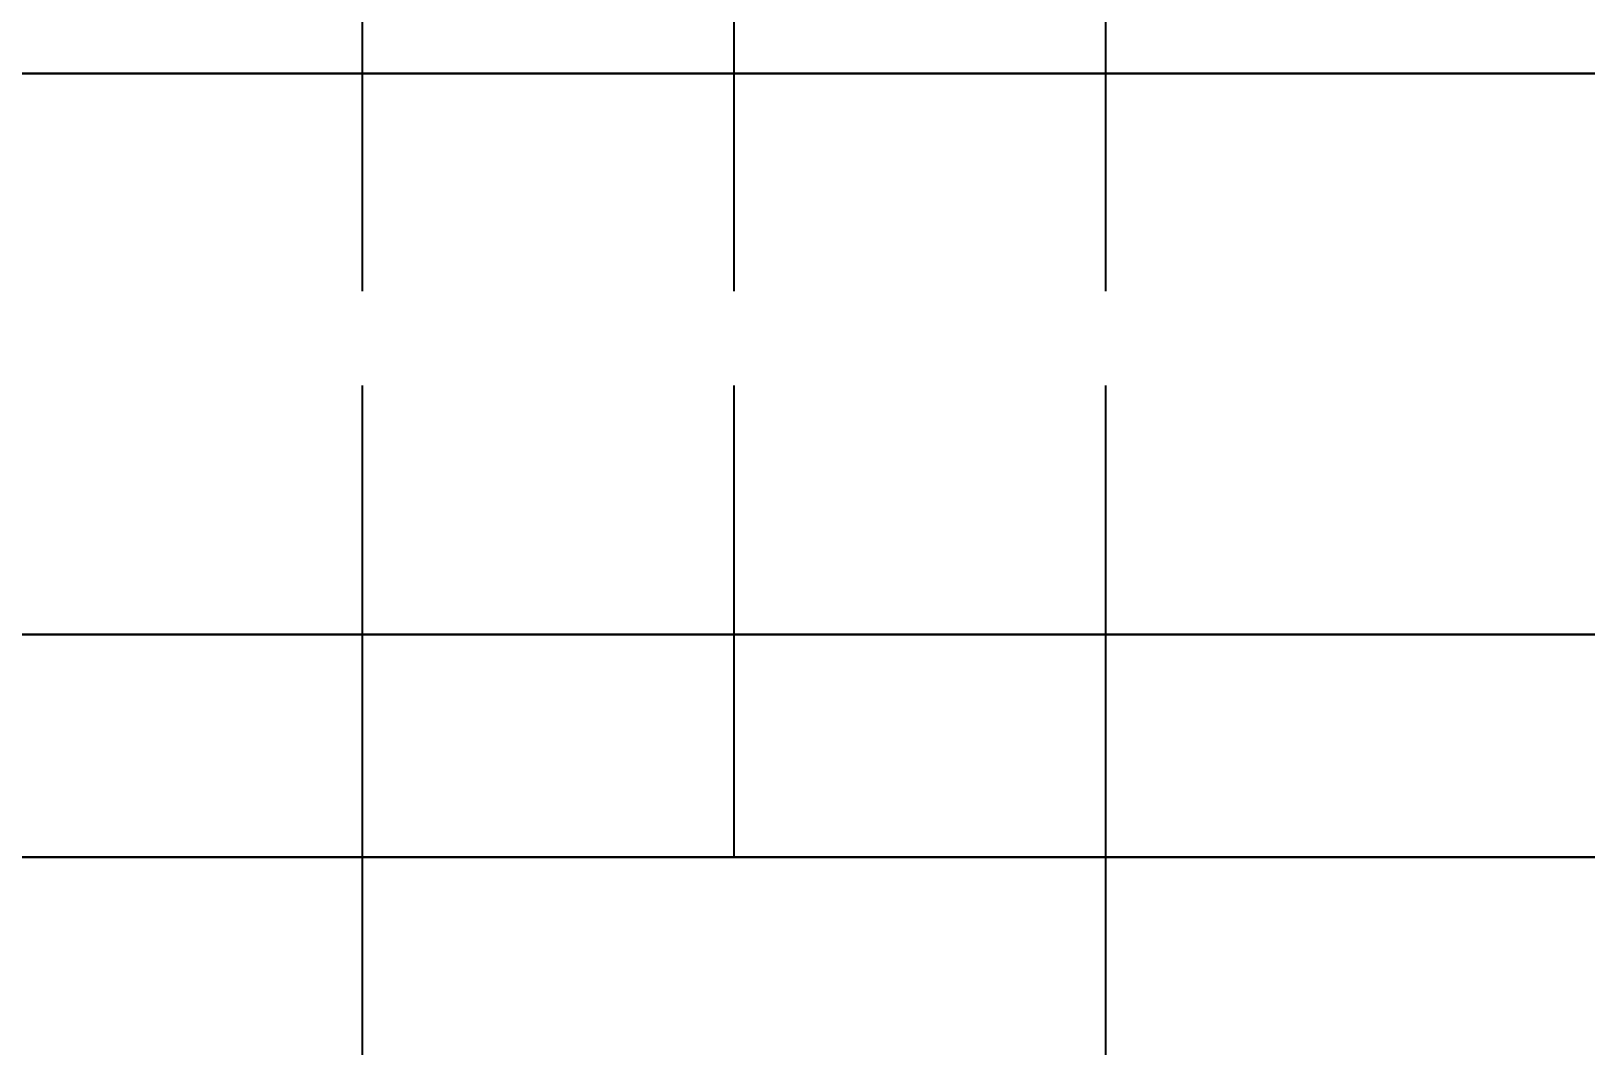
# Model space of a CAD drawing. Header units: millimetres. Extents: x -9 to 221, y -53 to 198.
# Drawn here: x 138.083 to 142.266, y -22.818 to -20.086 of the extents above; entities that cross this region are included whole.
import ezdxf

# ---------------------------------------------------------------- set-up
doc = ezdxf.new("R2010")
doc.units = ezdxf.units.MM
doc.linetypes.add('DASHED', pattern=[1.524, 1.27, -0.254])
for name, color, linetype in [('DIMS', 3, 'CONTINUOUS'), ('HIDDEN', 8, 'DASHED'), ('VISIBLE', 7, 'CONTINUOUS')]:
    doc.layers.add(name, color=color, linetype=linetype)
doc.styles.add('OpenSansCondensed-Light', font='OpenSansCondensed-Light.ttf')
doc.dimstyles.new('EZDXF', dxfattribs={"dimtxt": 0.25, "dimasz": 0.175, "dimexe": 0.375, "dimexo": 0.125, "dimgap": 0.1, "dimtad": 1, "dimlfac": 100, "dimzin": 12, "dimdsep": 46, "dimtxsty": 'OpenSansCondensed-Light', "dimblk": 'ARCHTICK', "dimcen": 2.5, "dimazin": 3, "dimtfac": 0.5, "dimtmove": 2, "dimatfit": 3})

# ---------------------------------------------------------------- blocks, each defined once
blk = doc.blocks.new('_ARCHTICK')
at = {"color": 0, "linetype": 'BYBLOCK', "const_width": 0.15}
blk.add_lwpolyline([(-0.5, -0.5), (0.5, 0.5)], dxfattribs=at)

msp = doc.modelspace()

# ---------------------------------------------------------------- linework, layer by layer
at = {"layer": 'HIDDEN'}
for points in [[(138.975, -22.31), (138.975, -15.4)], [(140.975, -22.31), (140.975, -15.4)], [(138.975, -22.31), (138.975, -20.01)], [(139.975, -22.31), (139.975, -20.01)], [(140.975, -22.31), (140.975, -20.01)], [(94.875, -20.2), (200.375, -20.2)], [(138.03056, -20.2), (138.10992, -20.2), (138.18929, -20.2), (138.26865, -20.2), (138.34802, -20.2), (138.42738, -20.2), (138.50675, -20.2), (138.58611, -20.2), (138.66548, -20.2), (138.74484, -20.2), (138.82421, -20.2), (138.90357, -20.2), (138.98294, -20.2), (139.0623, -20.2), (139.14167, -20.2), (139.22103, -20.2), (139.3004, -20.2), (139.37976, -20.2), (139.45913, -20.2), (139.53849, -20.2), (139.61786, -20.2), (139.69722, -20.2), (139.77659, -20.2), (139.85595, -20.2), (139.93532, -20.2), (140.01468, -20.2), (140.09405, -20.2), (140.17341, -20.2), (140.25278, -20.2), (140.33214, -20.2), (140.41151, -20.2), (140.49087, -20.2), (140.57024, -20.2), (140.6496, -20.2), (140.72897, -20.2), (140.80833, -20.2), (140.8877, -20.2), (140.96706, -20.2), (141.04643, -20.2), (141.12579, -20.2), (141.20516, -20.2), (141.28452, -20.2), (141.36389, -20.2), (141.44325, -20.2), (141.52262, -20.2), (141.60198, -20.2), (141.68135, -20.2), (141.76071, -20.2), (141.84008, -20.2), (141.91944, -20.2), (141.99881, -20.2), (142.07817, -20.2), (142.15754, -20.2), (142.2369, -20.2), (142.31627, -20.2)], [(142.31627, -20.2), (142.2369, -20.2), (142.15754, -20.2), (142.07817, -20.2), (141.99881, -20.2), (141.91944, -20.2), (141.84008, -20.2), (141.76071, -20.2), (141.68135, -20.2), (141.60198, -20.2), (141.52262, -20.2), (141.44325, -20.2), (141.36389, -20.2), (141.28452, -20.2), (141.20516, -20.2), (141.12579, -20.2), (141.04643, -20.2), (140.96706, -20.2), (140.8877, -20.2), (140.80833, -20.2), (140.72897, -20.2), (140.6496, -20.2), (140.57024, -20.2), (140.49087, -20.2), (140.41151, -20.2), (140.33214, -20.2), (140.25278, -20.2), (140.17341, -20.2), (140.09405, -20.2), (140.01468, -20.2), (139.93532, -20.2), (139.85595, -20.2), (139.77659, -20.2), (139.69722, -20.2), (139.61786, -20.2), (139.53849, -20.2), (139.45913, -20.2), (139.37976, -20.2), (139.3004, -20.2), (139.22103, -20.2), (139.14167, -20.2), (139.0623, -20.2), (138.98294, -20.2), (138.90357, -20.2), (138.82421, -20.2), (138.74484, -20.2), (138.66548, -20.2), (138.58611, -20.2), (138.50675, -20.2), (138.42738, -20.2), (138.34802, -20.2), (138.26865, -20.2), (138.18929, -20.2), (138.10992, -20.2), (138.03056, -20.2)], [(94.875, -21.71), (200.375, -21.71)], [(142.34722, -21.71), (142.2504, -21.71), (142.15357, -21.71), (142.05675, -21.71), (141.95992, -21.71), (141.8631, -21.71), (141.76627, -21.71), (141.66944, -21.71), (141.57262, -21.71), (141.47579, -21.71), (141.37897, -21.71), (141.28214, -21.71), (141.18532, -21.71), (141.08849, -21.71), (140.99167, -21.71), (140.89484, -21.71), (140.79802, -21.71), (140.70119, -21.71), (140.60437, -21.71), (140.50754, -21.71), (140.41071, -21.71), (140.31389, -21.71), (140.21706, -21.71), (140.12024, -21.71), (140.02341, -21.71), (139.92659, -21.71), (139.82976, -21.71), (139.73294, -21.71), (139.63611, -21.71), (139.53929, -21.71), (139.44246, -21.71), (139.34563, -21.71), (139.24881, -21.71), (139.15198, -21.71), (139.05516, -21.71), (138.95833, -21.71), (138.86151, -21.71), (138.76468, -21.71), (138.66786, -21.71), (138.57103, -21.71), (138.47421, -21.71), (138.37738, -21.71), (138.28056, -21.71), (138.18373, -21.71), (138.0869, -21.71), (137.99008, -21.71)], [(138.03056, -21.71), (138.10992, -21.71), (138.18929, -21.71), (138.26865, -21.71), (138.34802, -21.71), (138.42738, -21.71), (138.50675, -21.71), (138.58611, -21.71), (138.66548, -21.71), (138.74484, -21.71), (138.82421, -21.71), (138.90357, -21.71), (138.98294, -21.71), (139.0623, -21.71), (139.14167, -21.71), (139.22103, -21.71), (139.3004, -21.71), (139.37976, -21.71), (139.45913, -21.71), (139.53849, -21.71), (139.61786, -21.71), (139.69722, -21.71), (139.77659, -21.71), (139.85595, -21.71), (139.93532, -21.71), (140.01468, -21.71), (140.09405, -21.71), (140.17341, -21.71), (140.25278, -21.71), (140.33214, -21.71), (140.41151, -21.71), (140.49087, -21.71), (140.57024, -21.71), (140.6496, -21.71), (140.72897, -21.71), (140.80833, -21.71), (140.8877, -21.71), (140.96706, -21.71), (141.04643, -21.71), (141.12579, -21.71), (141.20516, -21.71), (141.28452, -21.71), (141.36389, -21.71), (141.44325, -21.71), (141.52262, -21.71), (141.60198, -21.71), (141.68135, -21.71), (141.76071, -21.71), (141.84008, -21.71), (141.91944, -21.71), (141.99881, -21.71), (142.07817, -21.71), (142.15754, -21.71), (142.2369, -21.71), (142.31627, -21.71)], [(142.31627, -21.71), (142.2369, -21.71), (142.15754, -21.71), (142.07817, -21.71), (141.99881, -21.71), (141.91944, -21.71), (141.84008, -21.71), (141.76071, -21.71), (141.68135, -21.71), (141.60198, -21.71), (141.52262, -21.71), (141.44325, -21.71), (141.36389, -21.71), (141.28452, -21.71), (141.20516, -21.71), (141.12579, -21.71), (141.04643, -21.71), (140.96706, -21.71), (140.8877, -21.71), (140.80833, -21.71), (140.72897, -21.71), (140.6496, -21.71), (140.57024, -21.71), (140.49087, -21.71), (140.41151, -21.71), (140.33214, -21.71), (140.25278, -21.71), (140.17341, -21.71), (140.09405, -21.71), (140.01468, -21.71), (139.93532, -21.71), (139.85595, -21.71), (139.77659, -21.71), (139.69722, -21.71), (139.61786, -21.71), (139.53849, -21.71), (139.45913, -21.71), (139.37976, -21.71), (139.3004, -21.71), (139.22103, -21.71), (139.14167, -21.71), (139.0623, -21.71), (138.98294, -21.71), (138.90357, -21.71), (138.82421, -21.71), (138.74484, -21.71), (138.66548, -21.71), (138.58611, -21.71), (138.50675, -21.71), (138.42738, -21.71), (138.34802, -21.71), (138.26865, -21.71), (138.18929, -21.71), (138.10992, -21.71), (138.03056, -21.71)], [(142.31627, -21.71), (142.2369, -21.71), (142.15754, -21.71), (142.07817, -21.71), (141.99881, -21.71), (141.91944, -21.71), (141.84008, -21.71), (141.76071, -21.71), (141.68135, -21.71), (141.60198, -21.71), (141.52262, -21.71), (141.44325, -21.71), (141.36389, -21.71), (141.28452, -21.71), (141.20516, -21.71), (141.12579, -21.71), (141.04643, -21.71), (140.96706, -21.71), (140.8877, -21.71), (140.80833, -21.71), (140.72897, -21.71), (140.6496, -21.71), (140.57024, -21.71), (140.49087, -21.71), (140.41151, -21.71), (140.33214, -21.71), (140.25278, -21.71), (140.17341, -21.71), (140.09405, -21.71), (140.01468, -21.71), (139.93532, -21.71), (139.85595, -21.71), (139.77659, -21.71), (139.69722, -21.71), (139.61786, -21.71), (139.53849, -21.71), (139.45913, -21.71), (139.37976, -21.71), (139.3004, -21.71), (139.22103, -21.71), (139.14167, -21.71), (139.0623, -21.71), (138.98294, -21.71), (138.90357, -21.71), (138.82421, -21.71), (138.74484, -21.71), (138.66548, -21.71), (138.58611, -21.71), (138.50675, -21.71), (138.42738, -21.71), (138.34802, -21.71), (138.26865, -21.71), (138.18929, -21.71), (138.10992, -21.71), (138.03056, -21.71)], [(138.03849, -21.71), (138.0869, -21.71), (138.13532, -21.71), (138.18373, -21.71), (138.23214, -21.71), (138.28056, -21.71), (138.32897, -21.71), (138.37738, -21.71), (138.42579, -21.71), (138.47421, -21.71), (138.52262, -21.71), (138.57103, -21.71), (138.61944, -21.71), (138.66786, -21.71), (138.71627, -21.71), (138.76468, -21.71), (138.8131, -21.71), (138.86151, -21.71), (138.90992, -21.71), (138.95833, -21.71), (139.00675, -21.71), (139.05516, -21.71), (139.10357, -21.71), (139.15198, -21.71), (139.2004, -21.71), (139.24881, -21.71), (139.29722, -21.71), (139.34563, -21.71), (139.39405, -21.71), (139.44246, -21.71), (139.49087, -21.71), (139.53929, -21.71), (139.5877, -21.71), (139.63611, -21.71), (139.68452, -21.71), (139.73294, -21.71), (139.78135, -21.71), (139.82976, -21.71), (139.87817, -21.71), (139.92659, -21.71), (139.975, -21.71)], [(138.07024, -21.71), (138.10992, -21.71), (138.1496, -21.71), (138.18929, -21.71), (138.22897, -21.71), (138.26865, -21.71), (138.30833, -21.71), (138.34802, -21.71), (138.3877, -21.71), (138.42738, -21.71), (138.46706, -21.71), (138.50675, -21.71), (138.54643, -21.71), (138.58611, -21.71), (138.62579, -21.71), (138.66548, -21.71), (138.70516, -21.71), (138.74484, -21.71), (138.78452, -21.71), (138.82421, -21.71), (138.86389, -21.71), (138.90357, -21.71), (138.94325, -21.71), (138.98294, -21.71), (139.02262, -21.71), (139.0623, -21.71), (139.10198, -21.71), (139.14167, -21.71), (139.18135, -21.71), (139.22103, -21.71), (139.26071, -21.71), (139.3004, -21.71), (139.34008, -21.71), (139.37976, -21.71), (139.41944, -21.71), (139.45913, -21.71), (139.49881, -21.71), (139.53849, -21.71), (139.57817, -21.71), (139.61786, -21.71), (139.65754, -21.71), (139.69722, -21.71), (139.7369, -21.71), (139.77659, -21.71), (139.81627, -21.71), (139.85595, -21.71), (139.89563, -21.71), (139.93532, -21.71), (139.975, -21.71)], [(139.975, -21.71), (140.01468, -21.71), (140.05437, -21.71), (140.09405, -21.71), (140.13373, -21.71), (140.17341, -21.71), (140.2131, -21.71), (140.25278, -21.71), (140.29246, -21.71), (140.33214, -21.71), (140.37183, -21.71), (140.41151, -21.71), (140.45119, -21.71), (140.49087, -21.71), (140.53056, -21.71), (140.57024, -21.71), (140.60992, -21.71), (140.6496, -21.71), (140.68929, -21.71), (140.72897, -21.71), (140.76865, -21.71), (140.80833, -21.71), (140.84802, -21.71), (140.8877, -21.71), (140.92738, -21.71), (140.96706, -21.71), (141.00675, -21.71), (141.04643, -21.71), (141.08611, -21.71), (141.12579, -21.71), (141.16548, -21.71), (141.20516, -21.71), (141.24484, -21.71), (141.28452, -21.71), (141.32421, -21.71), (141.36389, -21.71), (141.40357, -21.71), (141.44325, -21.71), (141.48294, -21.71), (141.52262, -21.71), (141.5623, -21.71), (141.60198, -21.71), (141.64167, -21.71), (141.68135, -21.71), (141.72103, -21.71), (141.76071, -21.71), (141.8004, -21.71), (141.84008, -21.71), (141.87976, -21.71), (141.91944, -21.71), (141.95913, -21.71), (141.99881, -21.71), (142.03849, -21.71), (142.07817, -21.71), (142.11786, -21.71), (142.15754, -21.71), (142.19722, -21.71), (142.2369, -21.71), (142.27659, -21.71)], [(139.975, -21.71), (140.02341, -21.71), (140.07183, -21.71), (140.12024, -21.71), (140.16865, -21.71), (140.21706, -21.71), (140.26548, -21.71), (140.31389, -21.71), (140.3623, -21.71), (140.41071, -21.71), (140.45913, -21.71), (140.50754, -21.71), (140.55595, -21.71), (140.60437, -21.71), (140.65278, -21.71), (140.70119, -21.71), (140.7496, -21.71), (140.79802, -21.71), (140.84643, -21.71), (140.89484, -21.71), (140.94325, -21.71), (140.99167, -21.71), (141.04008, -21.71), (141.08849, -21.71), (141.1369, -21.71), (141.18532, -21.71), (141.23373, -21.71), (141.28214, -21.71), (141.33056, -21.71), (141.37897, -21.71), (141.42738, -21.71), (141.47579, -21.71), (141.52421, -21.71), (141.57262, -21.71), (141.62103, -21.71), (141.66944, -21.71), (141.71786, -21.71), (141.76627, -21.71), (141.81468, -21.71), (141.8631, -21.71), (141.91151, -21.71), (141.95992, -21.71), (142.00833, -21.71), (142.05675, -21.71), (142.10516, -21.71), (142.15357, -21.71), (142.20198, -21.71), (142.2504, -21.71), (142.29881, -21.71)], [(142.34722, -22.31), (142.2504, -22.31), (142.15357, -22.31), (142.05675, -22.31), (141.95992, -22.31), (141.8631, -22.31), (141.76627, -22.31), (141.66944, -22.31), (141.57262, -22.31), (141.47579, -22.31), (141.37897, -22.31), (141.28214, -22.31), (141.18532, -22.31), (141.08849, -22.31), (140.99167, -22.31), (140.89484, -22.31), (140.79802, -22.31), (140.70119, -22.31), (140.60437, -22.31), (140.50754, -22.31), (140.41071, -22.31), (140.31389, -22.31), (140.21706, -22.31), (140.12024, -22.31), (140.02341, -22.31), (139.92659, -22.31), (139.82976, -22.31), (139.73294, -22.31), (139.63611, -22.31), (139.53929, -22.31), (139.44246, -22.31), (139.34563, -22.31), (139.24881, -22.31), (139.15198, -22.31), (139.05516, -22.31), (138.95833, -22.31), (138.86151, -22.31), (138.76468, -22.31), (138.66786, -22.31), (138.57103, -22.31), (138.47421, -22.31), (138.37738, -22.31), (138.28056, -22.31), (138.18373, -22.31), (138.0869, -22.31), (137.99008, -22.31)], [(140.975, -22.31), (140.94325, -22.31), (140.91151, -22.31), (140.87976, -22.31), (140.84802, -22.31), (140.81627, -22.31), (140.78452, -22.31), (140.75278, -22.31), (140.72103, -22.31), (140.68929, -22.31), (140.65754, -22.31), (140.62579, -22.31), (140.59405, -22.31), (140.5623, -22.31), (140.53056, -22.31), (140.49881, -22.31), (140.46706, -22.31), (140.43532, -22.31), (140.40357, -22.31), (140.37183, -22.31), (140.34008, -22.31), (140.30833, -22.31), (140.27659, -22.31), (140.24484, -22.31), (140.2131, -22.31), (140.18135, -22.31), (140.1496, -22.31), (140.11786, -22.31), (140.08611, -22.31), (140.05437, -22.31), (140.02262, -22.31), (139.99087, -22.31), (139.95913, -22.31), (139.92738, -22.31), (139.89563, -22.31), (139.86389, -22.31), (139.83214, -22.31), (139.8004, -22.31), (139.76865, -22.31), (139.7369, -22.31), (139.70516, -22.31), (139.67341, -22.31), (139.64167, -22.31), (139.60992, -22.31), (139.57817, -22.31), (139.54643, -22.31), (139.51468, -22.31), (139.48294, -22.31), (139.45119, -22.31), (139.41944, -22.31), (139.3877, -22.31), (139.35595, -22.31), (139.32421, -22.31), (139.29246, -22.31), (139.26071, -22.31), (139.22897, -22.31), (139.19722, -22.31), (139.16548, -22.31), (139.13373, -22.31), (139.10198, -22.31), (139.07024, -22.31), (139.03849, -22.31), (139.00675, -22.31), (138.975, -22.31)], [(138.975, -22.31), (138.99087, -22.31), (139.00675, -22.31), (139.02262, -22.31), (139.03849, -22.31), (139.05437, -22.31), (139.07024, -22.31), (139.08611, -22.31), (139.10198, -22.31), (139.11786, -22.31), (139.13373, -22.31), (139.1496, -22.31), (139.16548, -22.31), (139.18135, -22.31), (139.19722, -22.31), (139.2131, -22.31), (139.22897, -22.31), (139.24484, -22.31), (139.26071, -22.31), (139.27659, -22.31), (139.29246, -22.31), (139.30833, -22.31), (139.32421, -22.31), (139.34008, -22.31), (139.35595, -22.31), (139.37183, -22.31), (139.3877, -22.31), (139.40357, -22.31), (139.41944, -22.31), (139.43532, -22.31), (139.45119, -22.31), (139.46706, -22.31), (139.48294, -22.31), (139.49881, -22.31), (139.51468, -22.31), (139.53056, -22.31), (139.54643, -22.31), (139.5623, -22.31), (139.57817, -22.31), (139.59405, -22.31), (139.60992, -22.31), (139.62579, -22.31), (139.64167, -22.31), (139.65754, -22.31), (139.67341, -22.31), (139.68929, -22.31), (139.70516, -22.31), (139.72103, -22.31), (139.7369, -22.31), (139.75278, -22.31), (139.76865, -22.31), (139.78452, -22.31), (139.8004, -22.31), (139.81627, -22.31), (139.83214, -22.31), (139.84802, -22.31), (139.86389, -22.31), (139.87976, -22.31), (139.89563, -22.31), (139.91151, -22.31), (139.92738, -22.31), (139.94325, -22.31), (139.95913, -22.31), (139.975, -22.31)], [(139.975, -22.31), (139.99087, -22.31), (140.00675, -22.31), (140.02262, -22.31), (140.03849, -22.31), (140.05437, -22.31), (140.07024, -22.31), (140.08611, -22.31), (140.10198, -22.31), (140.11786, -22.31), (140.13373, -22.31), (140.1496, -22.31), (140.16548, -22.31), (140.18135, -22.31), (140.19722, -22.31), (140.2131, -22.31), (140.22897, -22.31), (140.24484, -22.31), (140.26071, -22.31), (140.27659, -22.31), (140.29246, -22.31), (140.30833, -22.31), (140.32421, -22.31), (140.34008, -22.31), (140.35595, -22.31), (140.37183, -22.31), (140.3877, -22.31), (140.40357, -22.31), (140.41944, -22.31), (140.43532, -22.31), (140.45119, -22.31), (140.46706, -22.31), (140.48294, -22.31), (140.49881, -22.31), (140.51468, -22.31), (140.53056, -22.31), (140.54643, -22.31), (140.5623, -22.31), (140.57817, -22.31), (140.59405, -22.31), (140.60992, -22.31), (140.62579, -22.31), (140.64167, -22.31), (140.65754, -22.31), (140.67341, -22.31), (140.68929, -22.31), (140.70516, -22.31), (140.72103, -22.31), (140.7369, -22.31), (140.75278, -22.31), (140.76865, -22.31), (140.78452, -22.31), (140.8004, -22.31), (140.81627, -22.31), (140.83214, -22.31), (140.84802, -22.31), (140.86389, -22.31), (140.87976, -22.31), (140.89563, -22.31), (140.91151, -22.31), (140.92738, -22.31), (140.94325, -22.31), (140.95913, -22.31), (140.975, -22.31)]]:
    msp.add_lwpolyline(points, dxfattribs=at)
at = {"layer": 'VISIBLE'}
for points in [[(200.375, -20.2), (94.875, -20.2)], [(200.375, -21.71), (94.875, -21.71)], [(138.03849, -22.31), (138.0869, -22.31), (138.13532, -22.31), (138.18373, -22.31), (138.23214, -22.31), (138.28056, -22.31), (138.32897, -22.31), (138.37738, -22.31), (138.42579, -22.31), (138.47421, -22.31), (138.52262, -22.31), (138.57103, -22.31), (138.61944, -22.31), (138.66786, -22.31), (138.71627, -22.31), (138.76468, -22.31), (138.8131, -22.31), (138.86151, -22.31), (138.90992, -22.31), (138.95833, -22.31), (139.00675, -22.31), (139.05516, -22.31), (139.10357, -22.31), (139.15198, -22.31), (139.2004, -22.31), (139.24881, -22.31), (139.29722, -22.31), (139.34563, -22.31), (139.39405, -22.31), (139.44246, -22.31), (139.49087, -22.31), (139.53929, -22.31), (139.5877, -22.31), (139.63611, -22.31), (139.68452, -22.31), (139.73294, -22.31), (139.78135, -22.31), (139.82976, -22.31), (139.87817, -22.31), (139.92659, -22.31), (139.975, -22.31)], [(138.975, -26.21), (138.975, -22.31)], [(139.975, -22.31), (140.02341, -22.31), (140.07183, -22.31), (140.12024, -22.31), (140.16865, -22.31), (140.21706, -22.31), (140.26548, -22.31), (140.31389, -22.31), (140.3623, -22.31), (140.41071, -22.31), (140.45913, -22.31), (140.50754, -22.31), (140.55595, -22.31), (140.60437, -22.31), (140.65278, -22.31), (140.70119, -22.31), (140.7496, -22.31), (140.79802, -22.31), (140.84643, -22.31), (140.89484, -22.31), (140.94325, -22.31), (140.99167, -22.31), (141.04008, -22.31), (141.08849, -22.31), (141.1369, -22.31), (141.18532, -22.31), (141.23373, -22.31), (141.28214, -22.31), (141.33056, -22.31), (141.37897, -22.31), (141.42738, -22.31), (141.47579, -22.31), (141.52421, -22.31), (141.57262, -22.31), (141.62103, -22.31), (141.66944, -22.31), (141.71786, -22.31), (141.76627, -22.31), (141.81468, -22.31), (141.8631, -22.31), (141.91151, -22.31), (141.95992, -22.31), (142.00833, -22.31), (142.05675, -22.31), (142.10516, -22.31), (142.15357, -22.31), (142.20198, -22.31), (142.2504, -22.31), (142.29881, -22.31)], [(140.975, -26.21), (140.975, -22.31)]]:
    msp.add_lwpolyline(points, dxfattribs=at)

# ---------------------------------------------------------------- dimensions: what is measured, and where the dimension line sits
at = {"layer": 'DIMS'}
msp.add_linear_dim(base=(87.875, -25.71), p1=(150.225, -25.71), p2=(150.225, -21.71), angle=90, dimstyle='EZDXF', override={"dimtxt": 1.6, "dimasz": 1, "dimexe": 0.6, "dimexo": 0.5, "dimdec": 2}, dxfattribs=at).render()
msp.add_linear_dim(base=(93.875, -52.71), p1=(93.875, -21.71), p2=(201.375, -21.71), dimstyle='EZDXF', override={"dimtxt": 1.6, "dimasz": 1, "dimexe": 0.6, "dimexo": 0.5, "dimdec": 2}, dxfattribs=at).render()

doc.saveas('drawing.dxf')
